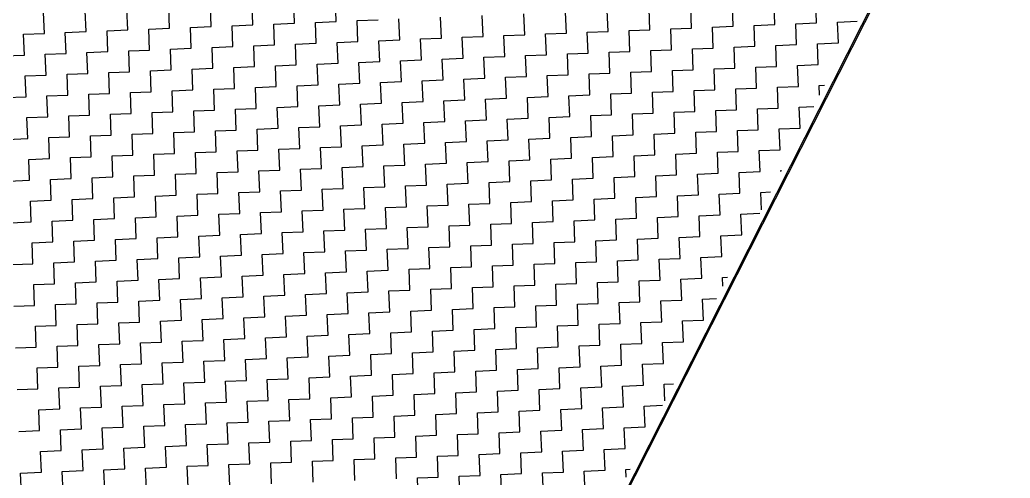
# Model space of a CAD drawing. Header units: metres. Extents: x 281802 to 284768, y 2076477 to 2081449.
# Drawn here: x 282333.2 to 282537.4, y 2076914.1 to 2077008.6 of the extents above; entities that cross this region are included whole.
import ezdxf

# ---------------------------------------------------------------- set-up
doc = ezdxf.new("R2010")
doc.units = ezdxf.units.M
doc.layers.add('POLY_HATCH', color=12, linetype='Continuous')
doc.layers.add('V_BOUND_LINE', color=7, linetype='Continuous')

msp = doc.modelspace()

# ---------------------------------------------------------------- linework, layer by layer
at = {"layer": 'POLY_HATCH'}
msp.add_line((282373.25, 2076743.25), (282539.94, 2077072.24), dxfattribs=at)
at = {"layer": 'POLY_HATCH', "linetype": 'Continuous'}
for p, q in [((282398.46, 2077008.24), (282398.29, 2077012.54)), ((282346.88, 2077006.15), (282346.7, 2077010.45)), ((282355.48, 2077006.5), (282355.3, 2077010.8)), ((282364.07, 2077006.85), (282363.9, 2077011.15)), ((282372.67, 2077007.2), (282372.5, 2077011.49)), ((282381.27, 2077007.54), (282381.09, 2077011.84)), ((282389.86, 2077007.89), (282389.69, 2077012.19)), ((282454.52, 2077006.21), (282454.34, 2077010.51)), ((282463.12, 2077006.56), (282462.94, 2077010.85)), ((282471.71, 2077006.9), (282471.54, 2077011.2)), ((282480.31, 2077007.25), (282480.14, 2077011.55)), ((282488.91, 2077007.6), (282488.73, 2077011.9)), ((282497.5, 2077007.95), (282497.33, 2077012.25)), ((282338.28, 2077005.8), (282338.11, 2077010.1)), ((282402.76, 2077008.42), (282407.06, 2077008.59)), ((282402.93, 2077004.12), (282402.76, 2077008.42)), ((282411.53, 2077004.47), (282411.36, 2077008.76)), ((282420.13, 2077004.81), (282419.95, 2077009.11)), ((282428.73, 2077005.16), (282428.55, 2077009.46)), ((282437.32, 2077005.51), (282437.15, 2077009.81)), ((282445.92, 2077005.86), (282445.75, 2077010.16)), ((282351.18, 2077006.33), (282355.48, 2077006.5)), ((282351.35, 2077002.03), (282351.18, 2077006.33)), ((282359.77, 2077006.67), (282364.07, 2077006.85)), ((282359.95, 2077002.37), (282359.77, 2077006.67)), ((282368.37, 2077007.02), (282372.67, 2077007.2)), ((282368.55, 2077002.72), (282368.37, 2077007.02)), ((282376.97, 2077007.37), (282381.27, 2077007.54)), ((282377.14, 2077003.07), (282376.97, 2077007.37)), ((282385.57, 2077007.72), (282389.86, 2077007.89)), ((282385.74, 2077003.42), (282385.57, 2077007.72)), ((282394.16, 2077008.07), (282398.46, 2077008.24)), ((282394.34, 2077003.77), (282394.16, 2077008.07)), ((282458.82, 2077006.38), (282463.12, 2077006.56)), ((282458.99, 2077002.08), (282458.82, 2077006.38)), ((282467.41, 2077006.73), (282471.71, 2077006.9)), ((282467.59, 2077002.43), (282467.41, 2077006.73)), ((282476.01, 2077007.08), (282480.31, 2077007.25)), ((282476.19, 2077002.78), (282476.01, 2077007.08)), ((282484.61, 2077007.43), (282488.91, 2077007.6)), ((282484.78, 2077003.13), (282484.61, 2077007.43)), ((282493.21, 2077007.77), (282497.5, 2077007.95)), ((282493.38, 2077003.48), (282493.21, 2077007.77)), ((282501.8, 2077008.12), (282505.83, 2077008.29)), ((282501.98, 2077003.82), (282501.8, 2077008.12)), ((282333.98, 2077005.63), (282338.28, 2077005.8)), ((282334.16, 2077001.33), (282333.98, 2077005.63)), ((282342.58, 2077005.98), (282346.88, 2077006.15)), ((282342.75, 2077001.68), (282342.58, 2077005.98)), ((282407.23, 2077004.29), (282411.53, 2077004.47)), ((282407.41, 2076999.99), (282407.23, 2077004.29)), ((282415.83, 2077004.64), (282420.13, 2077004.81)), ((282416, 2077000.34), (282415.83, 2077004.64)), ((282424.43, 2077004.99), (282428.73, 2077005.16)), ((282424.6, 2077000.69), (282424.43, 2077004.99)), ((282433.02, 2077005.34), (282437.32, 2077005.51)), ((282433.2, 2077001.04), (282433.02, 2077005.34)), ((282441.62, 2077005.68), (282445.92, 2077005.86)), ((282441.8, 2077001.39), (282441.62, 2077005.68)), ((282450.22, 2077006.03), (282454.52, 2077006.21)), ((282450.39, 2077001.73), (282450.22, 2077006.03)), ((282355.65, 2077002.2), (282359.95, 2077002.37)), ((282364.25, 2077002.55), (282368.55, 2077002.72)), ((282364.42, 2076998.25), (282364.25, 2077002.55)), ((282372.84, 2077002.9), (282377.14, 2077003.07)), ((282373.02, 2076998.6), (282372.84, 2077002.9)), ((282381.44, 2077003.25), (282385.74, 2077003.42)), ((282381.62, 2076998.95), (282381.44, 2077003.25)), ((282390.04, 2077003.59), (282394.34, 2077003.77)), ((282390.21, 2076999.3), (282390.04, 2077003.59)), ((282398.64, 2077003.94), (282402.93, 2077004.12)), ((282398.81, 2076999.64), (282398.64, 2077003.94)), ((282463.29, 2077002.26), (282467.59, 2077002.43)), ((282463.46, 2076997.96), (282463.29, 2077002.26)), ((282471.89, 2077002.61), (282476.19, 2077002.78)), ((282472.06, 2076998.31), (282471.89, 2077002.61)), ((282480.48, 2077002.95), (282484.78, 2077003.13)), ((282480.66, 2076998.65), (282480.48, 2077002.95)), ((282489.08, 2077003.3), (282493.38, 2077003.48)), ((282489.26, 2076999), (282489.08, 2077003.3)), ((282497.68, 2077003.65), (282501.98, 2077003.82)), ((282497.85, 2076999.35), (282497.68, 2077003.65)), ((282329.86, 2077001.16), (282334.16, 2077001.33)), ((282338.46, 2077001.5), (282342.75, 2077001.68)), ((282338.63, 2076997.21), (282338.46, 2077001.5)), ((282347.05, 2077001.85), (282351.35, 2077002.03)), ((282347.23, 2076997.55), (282347.05, 2077001.85)), ((282355.82, 2076997.9), (282355.65, 2077002.2)), ((282411.71, 2077000.17), (282416, 2077000.34)), ((282420.3, 2077000.51), (282424.6, 2077000.69)), ((282420.48, 2076996.22), (282420.3, 2077000.51)), ((282428.9, 2077000.86), (282433.2, 2077001.04)), ((282429.07, 2076996.56), (282428.9, 2077000.86)), ((282437.5, 2077001.21), (282441.8, 2077001.39)), ((282437.67, 2076996.91), (282437.5, 2077001.21)), ((282446.1, 2077001.56), (282450.39, 2077001.73)), ((282446.27, 2076997.26), (282446.1, 2077001.56)), ((282454.69, 2077001.91), (282458.99, 2077002.08)), ((282454.87, 2076997.61), (282454.69, 2077001.91)), ((282360.12, 2076998.08), (282364.42, 2076998.25)), ((282368.72, 2076998.42), (282373.02, 2076998.6)), ((282368.89, 2076994.13), (282368.72, 2076998.42)), ((282377.32, 2076998.77), (282381.62, 2076998.95)), ((282377.49, 2076994.47), (282377.32, 2076998.77)), ((282385.91, 2076999.12), (282390.21, 2076999.3)), ((282386.09, 2076994.82), (282385.91, 2076999.12)), ((282394.51, 2076999.47), (282398.81, 2076999.64)), ((282394.69, 2076995.17), (282394.51, 2076999.47)), ((282403.11, 2076999.82), (282407.41, 2076999.99)), ((282403.28, 2076995.52), (282403.11, 2076999.82)), ((282411.88, 2076995.87), (282411.71, 2077000.17)), ((282467.76, 2076998.13), (282472.06, 2076998.31)), ((282476.36, 2076998.48), (282480.66, 2076998.65)), ((282476.53, 2076994.18), (282476.36, 2076998.48)), ((282484.96, 2076998.83), (282489.26, 2076999)), ((282485.13, 2076994.53), (282484.96, 2076998.83)), ((282493.55, 2076999.18), (282497.85, 2076999.35)), ((282493.73, 2076994.88), (282493.55, 2076999.18)), ((282334.33, 2076997.03), (282338.63, 2076997.21)), ((282334.51, 2076992.73), (282334.33, 2076997.03)), ((282342.93, 2076997.38), (282347.23, 2076997.55)), ((282343.1, 2076993.08), (282342.93, 2076997.38)), ((282351.53, 2076997.73), (282355.82, 2076997.9)), ((282351.7, 2076993.43), (282351.53, 2076997.73)), ((282360.3, 2076993.78), (282360.12, 2076998.08)), ((282416.18, 2076996.04), (282420.48, 2076996.22)), ((282424.78, 2076996.39), (282429.07, 2076996.56)), ((282424.95, 2076992.09), (282424.78, 2076996.39)), ((282433.37, 2076996.74), (282437.67, 2076996.91)), ((282433.55, 2076992.44), (282433.37, 2076996.74)), ((282441.97, 2076997.09), (282446.27, 2076997.26)), ((282442.14, 2076992.79), (282441.97, 2076997.09)), ((282450.57, 2076997.44), (282454.87, 2076997.61)), ((282450.74, 2076993.14), (282450.57, 2076997.44)), ((282459.17, 2076997.78), (282463.46, 2076997.96)), ((282459.34, 2076993.49), (282459.17, 2076997.78)), ((282467.94, 2076993.83), (282467.76, 2076998.13)), ((282364.6, 2076993.95), (282368.89, 2076994.13)), ((282373.19, 2076994.3), (282377.49, 2076994.47)), ((282373.37, 2076990), (282373.19, 2076994.3)), ((282381.79, 2076994.65), (282386.09, 2076994.82)), ((282381.96, 2076990.35), (282381.79, 2076994.65)), ((282390.39, 2076995), (282394.69, 2076995.17)), ((282390.56, 2076990.7), (282390.39, 2076995)), ((282398.98, 2076995.35), (282403.28, 2076995.52)), ((282399.16, 2076991.05), (282398.98, 2076995.35)), ((282407.58, 2076995.69), (282411.88, 2076995.87)), ((282407.76, 2076991.4), (282407.58, 2076995.69)), ((282416.35, 2076991.74), (282416.18, 2076996.04)), ((282472.24, 2076994.01), (282476.53, 2076994.18)), ((282480.83, 2076994.36), (282485.13, 2076994.53)), ((282481.01, 2076990.06), (282480.83, 2076994.36)), ((282489.43, 2076994.7), (282493.73, 2076994.88)), ((282489.6, 2076990.41), (282489.43, 2076994.7)), ((282498.03, 2076995.05), (282499.15, 2076995.1)), ((282498.11, 2076993.04), (282498.03, 2076995.05)), ((282330.21, 2076992.56), (282334.51, 2076992.73)), ((282338.8, 2076992.91), (282343.1, 2076993.08)), ((282338.98, 2076988.61), (282338.8, 2076992.91)), ((282347.4, 2076993.26), (282351.7, 2076993.43)), ((282347.58, 2076988.96), (282347.4, 2076993.26)), ((282356, 2076993.6), (282360.3, 2076993.78)), ((282356.17, 2076989.3), (282356, 2076993.6)), ((282364.77, 2076989.65), (282364.6, 2076993.95)), ((282420.65, 2076991.92), (282424.95, 2076992.09)), ((282429.25, 2076992.27), (282433.55, 2076992.44)), ((282429.42, 2076987.97), (282429.25, 2076992.27)), ((282437.85, 2076992.61), (282442.14, 2076992.79)), ((282438.02, 2076988.32), (282437.85, 2076992.61)), ((282446.44, 2076992.96), (282450.74, 2076993.14)), ((282446.62, 2076988.66), (282446.44, 2076992.96)), ((282455.04, 2076993.31), (282459.34, 2076993.49)), ((282455.21, 2076989.01), (282455.04, 2076993.31)), ((282463.64, 2076993.66), (282467.94, 2076993.83)), ((282463.81, 2076989.36), (282463.64, 2076993.66)), ((282472.41, 2076989.71), (282472.24, 2076994.01)), ((282369.07, 2076989.83), (282373.37, 2076990)), ((282377.67, 2076990.18), (282381.96, 2076990.35)), ((282377.84, 2076985.88), (282377.67, 2076990.18)), ((282386.26, 2076990.52), (282390.56, 2076990.7)), ((282386.44, 2076986.23), (282386.26, 2076990.52)), ((282394.86, 2076990.87), (282399.16, 2076991.05)), ((282395.03, 2076986.57), (282394.86, 2076990.87)), ((282403.46, 2076991.22), (282407.76, 2076991.4)), ((282403.63, 2076986.92), (282403.46, 2076991.22)), ((282412.05, 2076991.57), (282416.35, 2076991.74)), ((282412.23, 2076987.27), (282412.05, 2076991.57)), ((282420.83, 2076987.62), (282420.65, 2076991.92)), ((282476.71, 2076989.88), (282481.01, 2076990.06)), ((282485.31, 2076990.23), (282489.6, 2076990.41)), ((282485.48, 2076985.93), (282485.31, 2076990.23)), ((282493.9, 2076990.58), (282496.92, 2076990.7)), ((282494.08, 2076986.28), (282493.9, 2076990.58)), ((282334.68, 2076988.43), (282338.98, 2076988.61)), ((282334.85, 2076984.14), (282334.68, 2076988.43)), ((282343.28, 2076988.78), (282347.58, 2076988.96)), ((282343.45, 2076984.48), (282343.28, 2076988.78)), ((282351.87, 2076989.13), (282356.17, 2076989.3)), ((282352.05, 2076984.83), (282351.87, 2076989.13)), ((282360.47, 2076989.48), (282364.77, 2076989.65)), ((282360.65, 2076985.18), (282360.47, 2076989.48)), ((282369.24, 2076985.53), (282369.07, 2076989.83)), ((282425.12, 2076987.79), (282429.42, 2076987.97)), ((282433.72, 2076988.14), (282438.02, 2076988.32)), ((282433.9, 2076983.84), (282433.72, 2076988.14)), ((282442.32, 2076988.49), (282446.62, 2076988.66)), ((282442.49, 2076984.19), (282442.32, 2076988.49)), ((282450.92, 2076988.84), (282455.21, 2076989.01)), ((282451.09, 2076984.54), (282450.92, 2076988.84)), ((282459.51, 2076989.19), (282463.81, 2076989.36)), ((282459.69, 2076984.89), (282459.51, 2076989.19)), ((282468.11, 2076989.53), (282472.41, 2076989.71)), ((282468.28, 2076985.24), (282468.11, 2076989.53)), ((282476.88, 2076985.58), (282476.71, 2076989.88)), ((282382.14, 2076986.05), (282386.44, 2076986.23)), ((282382.31, 2076981.75), (282382.14, 2076986.05)), ((282390.74, 2076986.4), (282395.03, 2076986.57)), ((282390.91, 2076982.1), (282390.74, 2076986.4)), ((282399.33, 2076986.75), (282403.63, 2076986.92)), ((282399.51, 2076982.45), (282399.33, 2076986.75)), ((282407.93, 2076987.1), (282412.23, 2076987.27)), ((282408.1, 2076982.8), (282407.93, 2076987.1)), ((282416.53, 2076987.44), (282420.83, 2076987.62)), ((282416.7, 2076983.15), (282416.53, 2076987.44)), ((282425.3, 2076983.49), (282425.12, 2076987.79)), ((282481.18, 2076985.76), (282485.48, 2076985.93)), ((282489.78, 2076986.11), (282494.08, 2076986.28)), ((282489.95, 2076981.81), (282489.78, 2076986.11)), ((282330.56, 2076983.96), (282334.85, 2076984.14)), ((282339.15, 2076984.31), (282343.45, 2076984.48)), ((282339.33, 2076980.01), (282339.15, 2076984.31)), ((282347.75, 2076984.66), (282352.05, 2076984.83)), ((282347.92, 2076980.36), (282347.75, 2076984.66)), ((282356.35, 2076985.01), (282360.65, 2076985.18)), ((282356.52, 2076980.71), (282356.35, 2076985.01)), ((282364.94, 2076985.35), (282369.24, 2076985.53)), ((282365.12, 2076981.06), (282364.94, 2076985.35)), ((282373.54, 2076985.7), (282377.84, 2076985.88)), ((282373.72, 2076981.4), (282373.54, 2076985.7)), ((282438.19, 2076984.02), (282442.49, 2076984.19)), ((282438.37, 2076979.72), (282438.19, 2076984.02)), ((282446.79, 2076984.37), (282451.09, 2076984.54)), ((282446.97, 2076980.07), (282446.79, 2076984.37)), ((282455.39, 2076984.71), (282459.69, 2076984.89)), ((282455.56, 2076980.42), (282455.39, 2076984.71)), ((282463.99, 2076985.06), (282468.28, 2076985.24)), ((282464.16, 2076980.76), (282463.99, 2076985.06)), ((282472.58, 2076985.41), (282476.88, 2076985.58)), ((282472.76, 2076981.11), (282472.58, 2076985.41)), ((282481.35, 2076981.46), (282481.18, 2076985.76)), ((282386.61, 2076981.93), (282390.91, 2076982.1)), ((282386.79, 2076977.63), (282386.61, 2076981.93)), ((282395.21, 2076982.28), (282399.51, 2076982.45)), ((282395.38, 2076977.98), (282395.21, 2076982.28)), ((282403.81, 2076982.62), (282408.1, 2076982.8)), ((282403.98, 2076978.33), (282403.81, 2076982.62)), ((282412.4, 2076982.97), (282416.7, 2076983.15)), ((282412.58, 2076978.67), (282412.4, 2076982.97)), ((282421, 2076983.32), (282425.3, 2076983.49)), ((282421.17, 2076979.02), (282421, 2076983.32)), ((282429.6, 2076983.67), (282433.9, 2076983.84)), ((282429.77, 2076979.37), (282429.6, 2076983.67)), ((282485.65, 2076981.63), (282489.95, 2076981.81)), ((282335.03, 2076979.84), (282339.33, 2076980.01)), ((282335.2, 2076975.54), (282335.03, 2076979.84)), ((282343.63, 2076980.19), (282347.92, 2076980.36)), ((282343.8, 2076975.89), (282343.63, 2076980.19)), ((282352.22, 2076980.53), (282356.52, 2076980.71)), ((282352.4, 2076976.23), (282352.22, 2076980.53)), ((282360.82, 2076980.88), (282365.12, 2076981.06)), ((282360.99, 2076976.58), (282360.82, 2076980.88)), ((282369.42, 2076981.23), (282373.72, 2076981.4)), ((282369.59, 2076976.93), (282369.42, 2076981.23)), ((282378.01, 2076981.58), (282382.31, 2076981.75)), ((282378.19, 2076977.28), (282378.01, 2076981.58)), ((282442.67, 2076979.89), (282446.97, 2076980.07)), ((282442.84, 2076975.59), (282442.67, 2076979.89)), ((282451.26, 2076980.24), (282455.56, 2076980.42)), ((282451.44, 2076975.94), (282451.26, 2076980.24)), ((282459.86, 2076980.59), (282464.16, 2076980.76)), ((282460.04, 2076976.29), (282459.86, 2076980.59)), ((282468.46, 2076980.94), (282472.76, 2076981.11)), ((282468.63, 2076976.64), (282468.46, 2076980.94)), ((282477.06, 2076981.29), (282481.35, 2076981.46)), ((282477.23, 2076976.99), (282477.06, 2076981.29)), ((282485.83, 2076977.34), (282485.65, 2076981.63)), ((282391.08, 2076977.8), (282395.38, 2076977.98)), ((282391.26, 2076973.5), (282391.08, 2076977.8)), ((282399.68, 2076978.15), (282403.98, 2076978.33)), ((282399.86, 2076973.85), (282399.68, 2076978.15)), ((282408.28, 2076978.5), (282412.58, 2076978.67)), ((282408.45, 2076974.2), (282408.28, 2076978.5)), ((282416.88, 2076978.85), (282421.17, 2076979.02)), ((282417.05, 2076974.55), (282416.88, 2076978.85)), ((282425.47, 2076979.2), (282429.77, 2076979.37)), ((282425.65, 2076974.9), (282425.47, 2076979.2)), ((282434.07, 2076979.54), (282438.37, 2076979.72)), ((282434.24, 2076975.25), (282434.07, 2076979.54)), ((282339.5, 2076975.71), (282343.8, 2076975.89)), ((282339.67, 2076971.41), (282339.5, 2076975.71)), ((282348.1, 2076976.06), (282352.4, 2076976.23)), ((282348.27, 2076971.76), (282348.1, 2076976.06)), ((282356.7, 2076976.41), (282360.99, 2076976.58)), ((282356.87, 2076972.11), (282356.7, 2076976.41)), ((282365.29, 2076976.76), (282369.59, 2076976.93)), ((282365.47, 2076972.46), (282365.29, 2076976.76)), ((282373.89, 2076977.11), (282378.19, 2076977.28)), ((282374.06, 2076972.81), (282373.89, 2076977.11)), ((282382.49, 2076977.45), (282386.79, 2076977.63)), ((282382.66, 2076973.16), (282382.49, 2076977.45)), ((282447.14, 2076975.77), (282451.44, 2076975.94)), ((282447.31, 2076971.47), (282447.14, 2076975.77)), ((282455.74, 2076976.12), (282460.04, 2076976.29)), ((282455.91, 2076971.82), (282455.74, 2076976.12)), ((282464.33, 2076976.46), (282468.63, 2076976.64)), ((282464.51, 2076972.17), (282464.33, 2076976.46)), ((282472.93, 2076976.81), (282477.23, 2076976.99)), ((282473.11, 2076972.51), (282472.93, 2076976.81)), ((282481.53, 2076977.16), (282485.83, 2076977.34)), ((282481.7, 2076972.86), (282481.53, 2076977.16)), ((282490.13, 2076977.51), (282490.24, 2076977.51)), ((282490.13, 2076977.3), (282490.13, 2076977.51)), ((282330.9, 2076975.36), (282335.2, 2076975.54)), ((282395.56, 2076973.68), (282399.86, 2076973.85)), ((282395.73, 2076969.38), (282395.56, 2076973.68)), ((282404.15, 2076974.03), (282408.45, 2076974.2)), ((282404.33, 2076969.73), (282404.15, 2076974.03)), ((282412.75, 2076974.37), (282417.05, 2076974.55)), ((282412.93, 2076970.08), (282412.75, 2076974.37)), ((282421.35, 2076974.72), (282425.65, 2076974.9)), ((282421.52, 2076970.42), (282421.35, 2076974.72)), ((282429.95, 2076975.07), (282434.24, 2076975.25)), ((282430.12, 2076970.77), (282429.95, 2076975.07)), ((282438.54, 2076975.42), (282442.84, 2076975.59)), ((282438.72, 2076971.12), (282438.54, 2076975.42)), ((282343.97, 2076971.59), (282348.27, 2076971.76)), ((282352.57, 2076971.94), (282356.87, 2076972.11)), ((282352.74, 2076967.64), (282352.57, 2076971.94)), ((282361.17, 2076972.28), (282365.47, 2076972.46)), ((282361.34, 2076967.99), (282361.17, 2076972.28)), ((282369.77, 2076972.63), (282374.06, 2076972.81)), ((282369.94, 2076968.33), (282369.77, 2076972.63)), ((282378.36, 2076972.98), (282382.66, 2076973.16)), ((282378.54, 2076968.68), (282378.36, 2076972.98)), ((282386.96, 2076973.33), (282391.26, 2076973.5)), ((282387.13, 2076969.03), (282386.96, 2076973.33)), ((282451.61, 2076971.64), (282455.91, 2076971.82)), ((282451.79, 2076967.35), (282451.61, 2076971.64)), ((282460.21, 2076971.99), (282464.51, 2076972.17)), ((282460.38, 2076967.69), (282460.21, 2076971.99)), ((282468.81, 2076972.34), (282473.11, 2076972.51)), ((282468.98, 2076968.04), (282468.81, 2076972.34)), ((282477.4, 2076972.69), (282481.7, 2076972.86)), ((282477.58, 2076968.39), (282477.4, 2076972.69)), ((282486, 2076973.04), (282488.01, 2076973.12)), ((282486.15, 2076969.43), (282486, 2076973.04)), ((282335.38, 2076971.24), (282339.67, 2076971.41)), ((282335.55, 2076966.94), (282335.38, 2076971.24)), ((282344.15, 2076967.29), (282343.97, 2076971.59)), ((282400.03, 2076969.55), (282404.33, 2076969.73)), ((282400.2, 2076965.26), (282400.03, 2076969.55)), ((282408.63, 2076969.9), (282412.93, 2076970.08)), ((282408.8, 2076965.6), (282408.63, 2076969.9)), ((282417.22, 2076970.25), (282421.52, 2076970.42)), ((282417.4, 2076965.95), (282417.22, 2076970.25)), ((282425.82, 2076970.6), (282430.12, 2076970.77)), ((282426, 2076966.3), (282425.82, 2076970.6)), ((282434.42, 2076970.95), (282438.72, 2076971.12)), ((282434.59, 2076966.65), (282434.42, 2076970.95)), ((282443.02, 2076971.3), (282447.31, 2076971.47)), ((282443.19, 2076967), (282443.02, 2076971.3)), ((282348.45, 2076967.46), (282352.74, 2076967.64)), ((282357.04, 2076967.81), (282361.34, 2076967.99)), ((282357.22, 2076963.51), (282357.04, 2076967.81)), ((282365.64, 2076968.16), (282369.94, 2076968.33)), ((282365.81, 2076963.86), (282365.64, 2076968.16)), ((282374.24, 2076968.51), (282378.54, 2076968.68)), ((282374.41, 2076964.21), (282374.24, 2076968.51)), ((282382.84, 2076968.86), (282387.13, 2076969.03)), ((282383.01, 2076964.56), (282382.84, 2076968.86)), ((282391.43, 2076969.21), (282395.73, 2076969.38)), ((282391.61, 2076964.91), (282391.43, 2076969.21)), ((282456.09, 2076967.52), (282460.38, 2076967.69)), ((282456.26, 2076963.22), (282456.09, 2076967.52)), ((282464.68, 2076967.87), (282468.98, 2076968.04)), ((282464.86, 2076963.57), (282464.68, 2076967.87)), ((282473.28, 2076968.22), (282477.58, 2076968.39)), ((282473.45, 2076963.92), (282473.28, 2076968.22)), ((282481.88, 2076968.56), (282485.79, 2076968.72)), ((282482.05, 2076964.27), (282481.88, 2076968.56)), ((282331.25, 2076966.77), (282335.55, 2076966.94)), ((282339.85, 2076967.12), (282344.15, 2076967.29)), ((282340.02, 2076962.82), (282339.85, 2076967.12)), ((282348.62, 2076963.16), (282348.45, 2076967.46)), ((282404.5, 2076965.43), (282408.8, 2076965.6)), ((282413.1, 2076965.78), (282417.4, 2076965.95)), ((282413.27, 2076961.48), (282413.1, 2076965.78)), ((282421.7, 2076966.13), (282426, 2076966.3)), ((282421.87, 2076961.83), (282421.7, 2076966.13)), ((282430.29, 2076966.47), (282434.59, 2076966.65)), ((282430.47, 2076962.18), (282430.29, 2076966.47)), ((282438.89, 2076966.82), (282443.19, 2076967)), ((282439.07, 2076962.52), (282438.89, 2076966.82)), ((282447.49, 2076967.17), (282451.79, 2076967.35)), ((282447.66, 2076962.87), (282447.49, 2076967.17)), ((282352.92, 2076963.34), (282357.22, 2076963.51)), ((282361.52, 2076963.69), (282365.81, 2076963.86)), ((282361.69, 2076959.39), (282361.52, 2076963.69)), ((282370.11, 2076964.04), (282374.41, 2076964.21)), ((282370.29, 2076959.74), (282370.11, 2076964.04)), ((282378.71, 2076964.38), (282383.01, 2076964.56)), ((282378.88, 2076960.09), (282378.71, 2076964.38)), ((282387.31, 2076964.73), (282391.61, 2076964.91)), ((282387.48, 2076960.43), (282387.31, 2076964.73)), ((282395.91, 2076965.08), (282400.2, 2076965.26)), ((282396.08, 2076960.78), (282395.91, 2076965.08)), ((282404.68, 2076961.13), (282404.5, 2076965.43)), ((282460.56, 2076963.39), (282464.86, 2076963.57)), ((282469.16, 2076963.74), (282473.45, 2076963.92)), ((282469.33, 2076959.44), (282469.16, 2076963.74)), ((282477.75, 2076964.09), (282482.05, 2076964.27)), ((282477.93, 2076959.79), (282477.75, 2076964.09)), ((282335.72, 2076962.64), (282340.02, 2076962.82)), ((282335.9, 2076958.34), (282335.72, 2076962.64)), ((282344.32, 2076962.99), (282348.62, 2076963.16)), ((282344.5, 2076958.69), (282344.32, 2076962.99)), ((282353.09, 2076959.04), (282352.92, 2076963.34)), ((282408.98, 2076961.3), (282413.27, 2076961.48)), ((282417.57, 2076961.65), (282421.87, 2076961.83)), ((282417.75, 2076957.35), (282417.57, 2076961.65)), ((282426.17, 2076962), (282430.47, 2076962.18)), ((282426.34, 2076957.7), (282426.17, 2076962)), ((282434.77, 2076962.35), (282439.07, 2076962.52)), ((282434.94, 2076958.05), (282434.77, 2076962.35)), ((282443.36, 2076962.7), (282447.66, 2076962.87)), ((282443.54, 2076958.4), (282443.36, 2076962.7)), ((282451.96, 2076963.05), (282456.26, 2076963.22)), ((282452.14, 2076958.75), (282451.96, 2076963.05)), ((282460.73, 2076959.1), (282460.56, 2076963.39)), ((282357.39, 2076959.21), (282361.69, 2076959.39)), ((282365.99, 2076959.56), (282370.29, 2076959.74)), ((282366.16, 2076955.26), (282365.99, 2076959.56)), ((282374.59, 2076959.91), (282378.88, 2076960.09)), ((282374.76, 2076955.61), (282374.59, 2076959.91)), ((282383.18, 2076960.26), (282387.48, 2076960.43)), ((282383.36, 2076955.96), (282383.18, 2076960.26)), ((282391.78, 2076960.61), (282396.08, 2076960.78)), ((282391.95, 2076956.31), (282391.78, 2076960.61)), ((282400.38, 2076960.96), (282404.68, 2076961.13)), ((282400.55, 2076956.66), (282400.38, 2076960.96)), ((282409.15, 2076957.01), (282408.98, 2076961.3)), ((282465.03, 2076959.27), (282469.33, 2076959.44)), ((282473.63, 2076959.62), (282477.93, 2076959.79)), ((282473.8, 2076955.32), (282473.63, 2076959.62)), ((282331.6, 2076958.17), (282335.9, 2076958.34)), ((282340.2, 2076958.52), (282344.5, 2076958.69)), ((282340.37, 2076954.22), (282340.2, 2076958.52)), ((282348.79, 2076958.87), (282353.09, 2076959.04)), ((282348.97, 2076954.57), (282348.79, 2076958.87)), ((282357.57, 2076954.92), (282357.39, 2076959.21)), ((282413.45, 2076957.18), (282417.75, 2076957.35)), ((282422.05, 2076957.53), (282426.34, 2076957.7)), ((282422.22, 2076953.23), (282422.05, 2076957.53)), ((282430.64, 2076957.88), (282434.94, 2076958.05)), ((282430.82, 2076953.58), (282430.64, 2076957.88)), ((282439.24, 2076958.23), (282443.54, 2076958.4)), ((282439.41, 2076953.93), (282439.24, 2076958.23)), ((282447.84, 2076958.57), (282452.14, 2076958.75)), ((282448.01, 2076954.28), (282447.84, 2076958.57)), ((282456.43, 2076958.92), (282460.73, 2076959.1)), ((282456.61, 2076954.62), (282456.43, 2076958.92)), ((282465.21, 2076954.97), (282465.03, 2076959.27)), ((282361.86, 2076955.09), (282366.16, 2076955.26)), ((282370.46, 2076955.44), (282374.76, 2076955.61)), ((282370.64, 2076951.14), (282370.46, 2076955.44)), ((282379.06, 2076955.79), (282383.36, 2076955.96)), ((282379.23, 2076951.49), (282379.06, 2076955.79)), ((282387.66, 2076956.14), (282391.95, 2076956.31)), ((282387.83, 2076951.84), (282387.66, 2076956.14)), ((282396.25, 2076956.48), (282400.55, 2076956.66)), ((282396.43, 2076952.19), (282396.25, 2076956.48)), ((282404.85, 2076956.83), (282409.15, 2076957.01)), ((282405.02, 2076952.53), (282404.85, 2076956.83)), ((282413.62, 2076952.88), (282413.45, 2076957.18)), ((282469.5, 2076955.15), (282473.8, 2076955.32)), ((282478.1, 2076955.49), (282479.11, 2076955.54)), ((282478.17, 2076953.7), (282478.1, 2076955.49)), ((282336.07, 2076954.05), (282340.37, 2076954.22)), ((282336.25, 2076949.75), (282336.07, 2076954.05)), ((282344.67, 2076954.39), (282348.97, 2076954.57)), ((282344.84, 2076950.09), (282344.67, 2076954.39)), ((282353.27, 2076954.74), (282357.57, 2076954.92)), ((282353.44, 2076950.44), (282353.27, 2076954.74)), ((282362.04, 2076950.79), (282361.86, 2076955.09)), ((282417.92, 2076953.06), (282422.22, 2076953.23)), ((282426.52, 2076953.4), (282430.82, 2076953.58)), ((282426.69, 2076949.11), (282426.52, 2076953.4)), ((282435.12, 2076953.75), (282439.41, 2076953.93)), ((282435.29, 2076949.45), (282435.12, 2076953.75)), ((282443.71, 2076954.1), (282448.01, 2076954.28)), ((282443.89, 2076949.8), (282443.71, 2076954.1)), ((282452.31, 2076954.45), (282456.61, 2076954.62)), ((282452.48, 2076950.15), (282452.31, 2076954.45)), ((282460.91, 2076954.8), (282465.21, 2076954.97)), ((282461.08, 2076950.5), (282460.91, 2076954.8)), ((282469.68, 2076950.85), (282469.5, 2076955.15)), ((282374.93, 2076951.31), (282379.23, 2076951.49)), ((282375.11, 2076947.02), (282374.93, 2076951.31)), ((282383.53, 2076951.66), (282387.83, 2076951.84)), ((282383.71, 2076947.36), (282383.53, 2076951.66)), ((282392.13, 2076952.01), (282396.43, 2076952.19)), ((282392.3, 2076947.71), (282392.13, 2076952.01)), ((282400.73, 2076952.36), (282405.02, 2076952.53)), ((282400.9, 2076948.06), (282400.73, 2076952.36)), ((282409.32, 2076952.71), (282413.62, 2076952.88)), ((282409.5, 2076948.41), (282409.32, 2076952.71)), ((282418.09, 2076948.76), (282417.92, 2076953.06)), ((282331.95, 2076949.57), (282336.25, 2076949.75)), ((282340.55, 2076949.92), (282344.84, 2076950.09)), ((282340.72, 2076945.62), (282340.55, 2076949.92)), ((282349.14, 2076950.27), (282353.44, 2076950.44)), ((282349.32, 2076945.97), (282349.14, 2076950.27)), ((282357.74, 2076950.62), (282362.04, 2076950.79)), ((282357.91, 2076946.32), (282357.74, 2076950.62)), ((282366.34, 2076950.97), (282370.64, 2076951.14)), ((282366.51, 2076946.67), (282366.34, 2076950.97)), ((282430.99, 2076949.28), (282435.29, 2076949.45)), ((282431.16, 2076944.98), (282430.99, 2076949.28)), ((282439.59, 2076949.63), (282443.89, 2076949.8)), ((282439.76, 2076945.33), (282439.59, 2076949.63)), ((282448.19, 2076949.98), (282452.48, 2076950.15)), ((282448.36, 2076945.68), (282448.19, 2076949.98)), ((282456.78, 2076950.32), (282461.08, 2076950.5)), ((282456.96, 2076946.03), (282456.78, 2076950.32)), ((282465.38, 2076950.67), (282469.68, 2076950.85)), ((282465.55, 2076946.37), (282465.38, 2076950.67)), ((282473.98, 2076951.02), (282476.88, 2076951.14)), ((282474.15, 2076946.72), (282473.98, 2076951.02)), ((282379.41, 2076947.19), (282383.71, 2076947.36)), ((282379.58, 2076942.89), (282379.41, 2076947.19)), ((282388, 2076947.54), (282392.3, 2076947.71)), ((282388.18, 2076943.24), (282388, 2076947.54)), ((282396.6, 2076947.89), (282400.9, 2076948.06)), ((282396.78, 2076943.59), (282396.6, 2076947.89)), ((282405.2, 2076948.23), (282409.5, 2076948.41)), ((282405.37, 2076943.94), (282405.2, 2076948.23)), ((282413.8, 2076948.58), (282418.09, 2076948.76)), ((282413.97, 2076944.28), (282413.8, 2076948.58)), ((282422.39, 2076948.93), (282426.69, 2076949.11)), ((282422.57, 2076944.63), (282422.39, 2076948.93)), ((282336.42, 2076945.45), (282340.72, 2076945.62)), ((282336.6, 2076941.15), (282336.42, 2076945.45)), ((282345.02, 2076945.8), (282349.32, 2076945.97)), ((282345.19, 2076941.5), (282345.02, 2076945.8)), ((282353.62, 2076946.14), (282357.91, 2076946.32)), ((282353.79, 2076941.85), (282353.62, 2076946.14)), ((282362.21, 2076946.49), (282366.51, 2076946.67)), ((282362.39, 2076942.19), (282362.21, 2076946.49)), ((282370.81, 2076946.84), (282375.11, 2076947.02)), ((282370.98, 2076942.54), (282370.81, 2076946.84)), ((282435.46, 2076945.16), (282439.76, 2076945.33)), ((282435.64, 2076940.86), (282435.46, 2076945.16)), ((282444.06, 2076945.5), (282448.36, 2076945.68)), ((282444.23, 2076941.21), (282444.06, 2076945.5)), ((282452.66, 2076945.85), (282456.96, 2076946.03)), ((282452.83, 2076941.55), (282452.66, 2076945.85)), ((282461.26, 2076946.2), (282465.55, 2076946.37)), ((282461.43, 2076941.9), (282461.26, 2076946.2)), ((282469.85, 2076946.55), (282474.15, 2076946.72)), ((282470.03, 2076942.25), (282469.85, 2076946.55)), ((282383.88, 2076943.07), (282388.18, 2076943.24)), ((282384.05, 2076938.77), (282383.88, 2076943.07)), ((282392.48, 2076943.41), (282396.78, 2076943.59)), ((282392.65, 2076939.12), (282392.48, 2076943.41)), ((282401.07, 2076943.76), (282405.37, 2076943.94)), ((282401.25, 2076939.46), (282401.07, 2076943.76)), ((282409.67, 2076944.11), (282413.97, 2076944.28)), ((282409.85, 2076939.81), (282409.67, 2076944.11)), ((282418.27, 2076944.46), (282422.57, 2076944.63)), ((282418.44, 2076940.16), (282418.27, 2076944.46)), ((282426.87, 2076944.81), (282431.16, 2076944.98)), ((282427.04, 2076940.51), (282426.87, 2076944.81)), ((282332.3, 2076940.98), (282336.6, 2076941.15)), ((282340.89, 2076941.32), (282345.19, 2076941.5)), ((282341.07, 2076937.02), (282340.89, 2076941.32)), ((282349.49, 2076941.67), (282353.79, 2076941.85)), ((282349.67, 2076937.37), (282349.49, 2076941.67)), ((282358.09, 2076942.02), (282362.39, 2076942.19)), ((282358.26, 2076937.72), (282358.09, 2076942.02)), ((282366.69, 2076942.37), (282370.98, 2076942.54)), ((282366.86, 2076938.07), (282366.69, 2076942.37)), ((282375.28, 2076942.72), (282379.58, 2076942.89)), ((282375.46, 2076938.42), (282375.28, 2076942.72)), ((282439.94, 2076941.03), (282444.23, 2076941.21)), ((282440.11, 2076936.73), (282439.94, 2076941.03)), ((282448.53, 2076941.38), (282452.83, 2076941.55)), ((282448.71, 2076937.08), (282448.53, 2076941.38)), ((282457.13, 2076941.73), (282461.43, 2076941.9)), ((282457.3, 2076937.43), (282457.13, 2076941.73)), ((282465.73, 2076942.08), (282470.03, 2076942.25)), ((282465.9, 2076937.78), (282465.73, 2076942.08)), ((282388.35, 2076938.94), (282392.65, 2076939.12)), ((282388.53, 2076934.64), (282388.35, 2076938.94)), ((282396.95, 2076939.29), (282401.25, 2076939.46)), ((282397.12, 2076934.99), (282396.95, 2076939.29)), ((282405.55, 2076939.64), (282409.85, 2076939.81)), ((282405.72, 2076935.34), (282405.55, 2076939.64)), ((282414.14, 2076939.99), (282418.44, 2076940.16)), ((282414.32, 2076935.69), (282414.14, 2076939.99)), ((282422.74, 2076940.33), (282427.04, 2076940.51)), ((282422.92, 2076936.04), (282422.74, 2076940.33)), ((282431.34, 2076940.68), (282435.64, 2076940.86)), ((282431.51, 2076936.38), (282431.34, 2076940.68)), ((282336.77, 2076936.85), (282341.07, 2076937.02)), ((282345.37, 2076937.2), (282349.67, 2076937.37)), ((282345.54, 2076932.9), (282345.37, 2076937.2)), ((282353.96, 2076937.55), (282358.26, 2076937.72)), ((282354.14, 2076933.25), (282353.96, 2076937.55)), ((282362.56, 2076937.9), (282366.86, 2076938.07)), ((282362.74, 2076933.6), (282362.56, 2076937.9)), ((282371.16, 2076938.24), (282375.46, 2076938.42)), ((282371.33, 2076933.95), (282371.16, 2076938.24)), ((282379.76, 2076938.59), (282384.05, 2076938.77)), ((282379.93, 2076934.29), (282379.76, 2076938.59)), ((282444.41, 2076936.91), (282448.71, 2076937.08)), ((282444.58, 2076932.61), (282444.41, 2076936.91)), ((282453.01, 2076937.25), (282457.3, 2076937.43)), ((282453.18, 2076932.96), (282453.01, 2076937.25)), ((282461.6, 2076937.6), (282465.9, 2076937.78)), ((282461.78, 2076933.3), (282461.6, 2076937.6)), ((282336.94, 2076932.55), (282336.77, 2076936.85)), ((282392.83, 2076934.82), (282397.12, 2076934.99)), ((282401.42, 2076935.16), (282405.72, 2076935.34)), ((282401.6, 2076930.87), (282401.42, 2076935.16)), ((282410.02, 2076935.51), (282414.32, 2076935.69)), ((282410.19, 2076931.21), (282410.02, 2076935.51)), ((282418.62, 2076935.86), (282422.92, 2076936.04)), ((282418.79, 2076931.56), (282418.62, 2076935.86)), ((282427.21, 2076936.21), (282431.51, 2076936.38)), ((282427.39, 2076931.91), (282427.21, 2076936.21)), ((282435.81, 2076936.56), (282440.11, 2076936.73)), ((282435.99, 2076932.26), (282435.81, 2076936.56)), ((282341.24, 2076932.73), (282345.54, 2076932.9)), ((282349.84, 2076933.07), (282354.14, 2076933.25)), ((282350.01, 2076928.78), (282349.84, 2076933.07)), ((282358.44, 2076933.42), (282362.74, 2076933.6)), ((282358.61, 2076929.12), (282358.44, 2076933.42)), ((282367.03, 2076933.77), (282371.33, 2076933.95)), ((282367.21, 2076929.47), (282367.03, 2076933.77)), ((282375.63, 2076934.12), (282379.93, 2076934.29)), ((282375.81, 2076929.82), (282375.63, 2076934.12)), ((282384.23, 2076934.47), (282388.53, 2076934.64)), ((282384.4, 2076930.17), (282384.23, 2076934.47)), ((282393, 2076930.52), (282392.83, 2076934.82)), ((282448.88, 2076932.78), (282453.18, 2076932.96)), ((282457.48, 2076933.13), (282461.78, 2076933.3)), ((282457.65, 2076928.83), (282457.48, 2076933.13)), ((282466.08, 2076933.48), (282467.97, 2076933.56)), ((282466.21, 2076930.09), (282466.08, 2076933.48)), ((282332.65, 2076932.38), (282336.94, 2076932.55)), ((282341.42, 2076928.43), (282341.24, 2076932.73)), ((282397.3, 2076930.69), (282401.6, 2076930.87)), ((282405.9, 2076931.04), (282410.19, 2076931.21)), ((282406.07, 2076926.74), (282405.9, 2076931.04)), ((282414.49, 2076931.39), (282418.79, 2076931.56)), ((282414.67, 2076927.09), (282414.49, 2076931.39)), ((282423.09, 2076931.74), (282427.39, 2076931.91)), ((282423.26, 2076927.44), (282423.09, 2076931.74)), ((282431.69, 2076932.09), (282435.99, 2076932.26)), ((282431.86, 2076927.79), (282431.69, 2076932.09)), ((282440.28, 2076932.43), (282444.58, 2076932.61)), ((282440.46, 2076928.14), (282440.28, 2076932.43)), ((282449.06, 2076928.48), (282448.88, 2076932.78)), ((282345.72, 2076928.6), (282350.01, 2076928.78)), ((282354.31, 2076928.95), (282358.61, 2076929.12)), ((282354.49, 2076924.65), (282354.31, 2076928.95)), ((282362.91, 2076929.3), (282367.21, 2076929.47)), ((282363.08, 2076925), (282362.91, 2076929.3)), ((282371.51, 2076929.65), (282375.81, 2076929.82)), ((282371.68, 2076925.35), (282371.51, 2076929.65)), ((282380.1, 2076930), (282384.4, 2076930.17)), ((282380.28, 2076925.7), (282380.1, 2076930)), ((282388.7, 2076930.34), (282393, 2076930.52)), ((282388.88, 2076926.05), (282388.7, 2076930.34)), ((282397.47, 2076926.39), (282397.3, 2076930.69)), ((282453.35, 2076928.66), (282457.65, 2076928.83)), ((282461.95, 2076929.01), (282465.74, 2076929.16)), ((282462.13, 2076924.71), (282461.95, 2076929.01)), ((282337.12, 2076928.25), (282341.42, 2076928.43)), ((282337.29, 2076923.95), (282337.12, 2076928.25)), ((282345.89, 2076924.3), (282345.72, 2076928.6)), ((282401.77, 2076926.57), (282406.07, 2076926.74)), ((282410.37, 2076926.92), (282414.67, 2076927.09)), ((282410.54, 2076922.62), (282410.37, 2076926.92)), ((282418.97, 2076927.26), (282423.26, 2076927.44)), ((282419.14, 2076922.97), (282418.97, 2076927.26)), ((282427.56, 2076927.61), (282431.86, 2076927.79)), ((282427.74, 2076923.31), (282427.56, 2076927.61)), ((282436.16, 2076927.96), (282440.46, 2076928.14)), ((282436.33, 2076923.66), (282436.16, 2076927.96)), ((282444.76, 2076928.31), (282449.06, 2076928.48)), ((282444.93, 2076924.01), (282444.76, 2076928.31)), ((282453.53, 2076924.36), (282453.35, 2076928.66)), ((282350.19, 2076924.48), (282354.49, 2076924.65)), ((282358.79, 2076924.83), (282363.08, 2076925)), ((282358.96, 2076920.53), (282358.79, 2076924.83)), ((282367.38, 2076925.17), (282371.68, 2076925.35)), ((282367.56, 2076920.88), (282367.38, 2076925.17)), ((282375.98, 2076925.52), (282380.28, 2076925.7)), ((282376.15, 2076921.22), (282375.98, 2076925.52)), ((282384.58, 2076925.87), (282388.88, 2076926.05)), ((282384.75, 2076921.57), (282384.58, 2076925.87)), ((282393.17, 2076926.22), (282397.47, 2076926.39)), ((282393.35, 2076921.92), (282393.17, 2076926.22)), ((282401.95, 2076922.27), (282401.77, 2076926.57)), ((282457.83, 2076924.53), (282462.13, 2076924.71)), ((282332.99, 2076923.78), (282337.29, 2076923.95)), ((282341.59, 2076924.13), (282345.89, 2076924.3)), ((282341.76, 2076919.83), (282341.59, 2076924.13)), ((282350.36, 2076920.18), (282350.19, 2076924.48)), ((282406.24, 2076922.44), (282410.54, 2076922.62)), ((282414.84, 2076922.79), (282419.14, 2076922.97)), ((282415.02, 2076918.49), (282414.84, 2076922.79)), ((282423.44, 2076923.14), (282427.74, 2076923.31)), ((282423.61, 2076918.84), (282423.44, 2076923.14)), ((282432.04, 2076923.49), (282436.33, 2076923.66)), ((282432.21, 2076919.19), (282432.04, 2076923.49)), ((282440.63, 2076923.84), (282444.93, 2076924.01)), ((282440.81, 2076919.54), (282440.63, 2076923.84)), ((282449.23, 2076924.18), (282453.53, 2076924.36)), ((282449.4, 2076919.89), (282449.23, 2076924.18)), ((282458, 2076920.23), (282457.83, 2076924.53)), ((282363.26, 2076920.7), (282367.56, 2076920.88)), ((282363.43, 2076916.4), (282363.26, 2076920.7)), ((282371.86, 2076921.05), (282376.15, 2076921.22)), ((282372.03, 2076916.75), (282371.86, 2076921.05)), ((282380.45, 2076921.4), (282384.75, 2076921.57)), ((282380.63, 2076917.1), (282380.45, 2076921.4)), ((282389.05, 2076921.75), (282393.35, 2076921.92)), ((282389.22, 2076917.45), (282389.05, 2076921.75)), ((282397.65, 2076922.09), (282401.95, 2076922.27)), ((282397.82, 2076917.8), (282397.65, 2076922.09)), ((282406.42, 2076918.14), (282406.24, 2076922.44)), ((282337.47, 2076919.66), (282341.76, 2076919.83)), ((282337.64, 2076915.36), (282337.47, 2076919.66)), ((282346.06, 2076920), (282350.36, 2076920.18)), ((282346.24, 2076915.71), (282346.06, 2076920)), ((282354.66, 2076920.35), (282358.96, 2076920.53)), ((282354.83, 2076916.05), (282354.66, 2076920.35)), ((282419.31, 2076918.67), (282423.61, 2076918.84)), ((282419.49, 2076914.37), (282419.31, 2076918.67)), ((282427.91, 2076919.02), (282432.21, 2076919.19)), ((282428.09, 2076914.72), (282427.91, 2076919.02)), ((282436.51, 2076919.36), (282440.81, 2076919.54)), ((282436.68, 2076915.07), (282436.51, 2076919.36)), ((282445.11, 2076919.71), (282449.4, 2076919.89)), ((282445.28, 2076915.41), (282445.11, 2076919.71)), ((282453.7, 2076920.06), (282458, 2076920.23)), ((282453.88, 2076915.76), (282453.7, 2076920.06)), ((282367.73, 2076916.58), (282372.03, 2076916.75)), ((282367.9, 2076912.28), (282367.73, 2076916.58)), ((282376.33, 2076916.93), (282380.63, 2076917.1)), ((282376.5, 2076912.63), (282376.33, 2076916.93)), ((282384.93, 2076917.27), (282389.22, 2076917.45)), ((282385.1, 2076912.98), (282384.93, 2076917.27)), ((282393.52, 2076917.62), (282397.82, 2076917.8)), ((282393.7, 2076913.32), (282393.52, 2076917.62)), ((282402.12, 2076917.97), (282406.42, 2076918.14)), ((282402.29, 2076913.67), (282402.12, 2076917.97)), ((282410.72, 2076918.32), (282415.02, 2076918.49)), ((282410.89, 2076914.02), (282410.72, 2076918.32)), ((282333.34, 2076915.18), (282337.64, 2076915.36)), ((282333.52, 2076910.88), (282333.34, 2076915.18)), ((282341.94, 2076915.53), (282346.24, 2076915.71)), ((282342.11, 2076911.23), (282341.94, 2076915.53)), ((282350.54, 2076915.88), (282354.83, 2076916.05)), ((282350.71, 2076911.58), (282350.54, 2076915.88)), ((282359.13, 2076916.23), (282363.43, 2076916.4)), ((282359.31, 2076911.93), (282359.13, 2076916.23)), ((282423.79, 2076914.54), (282428.09, 2076914.72)), ((282423.96, 2076910.24), (282423.79, 2076914.54)), ((282432.38, 2076914.89), (282436.68, 2076915.07)), ((282432.56, 2076910.59), (282432.38, 2076914.89)), ((282440.98, 2076915.24), (282445.28, 2076915.41)), ((282441.16, 2076910.94), (282440.98, 2076915.24)), ((282449.58, 2076915.59), (282453.88, 2076915.76)), ((282449.75, 2076911.29), (282449.58, 2076915.59)), ((282458.18, 2076915.94), (282459.06, 2076915.97)), ((282458.24, 2076914.35), (282458.18, 2076915.94)), ((282415.19, 2076914.19), (282419.49, 2076914.37)), ((282415.36, 2076909.9), (282415.19, 2076914.19))]:
    msp.add_line(p, q, dxfattribs=at)
at = {"layer": 'V_BOUND_LINE'}
msp.add_line((282372.83, 2076743.02), (282539.52, 2077072.01), dxfattribs=at)

doc.saveas('drawing.dxf')
